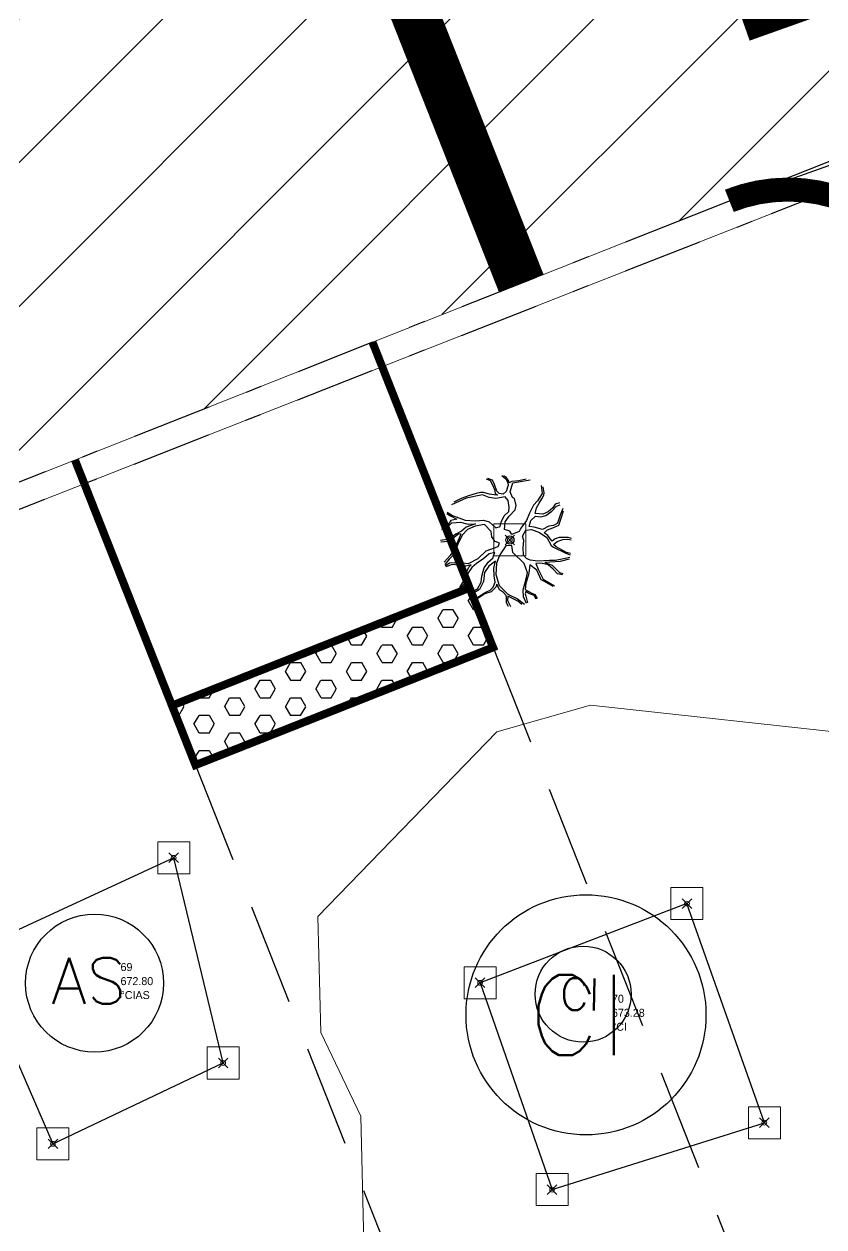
# Model space of a CAD drawing. Extents: x 350769 to 354978, y 6304672 to 6307963.
# Drawn here: x 352310.75 to 352315.75, y 6305332.91 to 6305340.43 of the extents above; entities that cross this region are included whole.
import ezdxf

# ---------------------------------------------------------------- set-up
doc = ezdxf.new("R2010")
doc.units = 0
doc.header["$PDMODE"] = 35
doc.header["$PDSIZE"] = 0.03
for name, pattern in [('CONTINUOS', [0]), ('DASHED', [19.05, 12.7, -6.35]), ('HIDDEN', [9.525, 6.35, -3.175]), ('JPG_DASHDOT', [1, 0.5, -0.25, 0, -0.25])]:
    doc.linetypes.add(name, pattern=pattern)
doc.layers.get('0').update_dxf_attribs({"linetype": 'CONTINUOUS'})
doc.layers.get('Defpoints').update_dxf_attribs({"linetype": 'CONTINUOUS'})
for name, color, linetype in [('00_Demarcacion Existente', 252, 'CONTINUOUS'), ('01_Dem Ext_Solera tipo A', 5, 'CONTINUOUS'), ('02_Geo ext_Acotamiento', 7, 'CONTINUOUS'), ('03_Pav ext_HCV', 34, 'CONTINUOUS'), ('03_Pav proy_Baldosa Podotactil', 4, 'CONTINUOUS'), ('03_Pav proy_Solera Tipo A', 1, 'CONTINUOUS'), ('03_S2_Pav ext_Borde vereda', 7, 'CONTINUOUS'), ('03_S2_Pav ext_Solera Tipo C', 16, 'CONTINUOS'), ('1-PAVIMENTO', 161, 'CONTINUOUS'), ('1-RADIER', 251, 'CONTINUOUS'), ('1-SOLERA', 212, 'CONTINUOUS'), ('2-ACHURADO PAVIMENTO HORMIGON 3', 8, 'CONTINUOUS'), ('C-TINN', 5, 'CONTINUOUS'), ('C-TOPO-MINR', 8, 'CONTINUOUS'), ('LE_proyección abajo', 4, 'HIDDEN'), ('TOP-URB-SOLERAS -PAV', 2, 'JPG_DASHDOT'), ('V-NODE-TEXT', 1, 'CONTINUOUS'), ('Z-ARBOL1', 253, 'CONTINUOUS'), ('Z-CI', 253, 'CONTINUOUS'), ('Z-CIAS', 253, 'CONTINUOUS')]:
    doc.layers.add(name, color=color, linetype=linetype)
doc.layers.add('0_ASD_TOPOGRAFIA_ELEMENTOS', color=9, linetype='CONTINUOS', lineweight=5, true_color=0xbdbdbd)
doc.styles.add('ROMANS', font='romans.shx', dxfattribs={"width": 0.65})
doc.linetypes.add('SOLERA_A_DEMOLER', pattern='A,2,-0.5,0,-0.5,2,["X",STANDARD,S=2,R=0,X=-2,Y=-1],1', length=6)
doc.dimstyles.new('Principal', dxfattribs={"dimscale": 0, "dimtxt": 2, "dimasz": 2, "dimexe": 1, "dimexo": 1, "dimtad": 1, "dimrnd": 0.05, "dimzin": 1, "dimtxsty": 'ROMANS', "dimcen": 2.5, "dimclrt": 2, "dimaunit": 2, "dimadec": 0, "dimazin": 0, "dimtfac": 1, "dimtmove": 0, "dimatfit": 3, "dimfxl": 1, "dimfxlon": 1, "dimarcsym": 0})

# ---------------------------------------------------------------- blocks, each defined once
blk = doc.blocks.new('CI')
at = {"layer": 'Z-CI'}
blk.add_circle((0, 0), 1.2, dxfattribs=at)
at = {"layer": 'Z-CI', "style": 'ROMANS'}
blk.add_text('CI', height=0.8, rotation=360, dxfattribs=at).set_placement((-0.579, -0.402))
blk = doc.blocks.new('CIAS')
at = {"layer": 'Z-CIAS'}
blk.add_circle((0, 0), 1.2, dxfattribs=at)
at = {"layer": 'Z-CIAS', "style": 'ROMANS'}
blk.add_text('AS', height=0.8, rotation=360, dxfattribs=at).set_placement((-0.752, -0.359))
blk = doc.blocks.new('*U597', base_point=(352311.189, 6305334.437))
at = {"layer": 'Z-CIAS', "linetype": 'ByBlock', "lineweight": -2, "xscale": 0.359079599400875, "yscale": 0.359079599400875, "zscale": 0.359079599400875}
blk.add_blockref('CIAS', (352311.189, 6305334.437), dxfattribs=at)
at = {"layer": 'V-NODE-TEXT', "linetype": 'ByBlock', "char_height": 0.05}
for s, insert, attachment_point in [('69', (352311.3515, 6305334.537), 4), ('672.80', (352311.3515, 6305334.4745), 1), ('°CIAS', (352311.3515, 6305334.362), 4)]:
    blk.add_mtext(s, dxfattribs=dict(at, insert=insert, attachment_point=attachment_point))
blk = doc.blocks.new('*U601', base_point=(352314.261, 6305334.239))
at = {"layer": 'Z-CI', "linetype": 'ByBlock', "lineweight": -2, "xscale": 0.625, "yscale": 0.625, "zscale": 0.625}
blk.add_blockref('CI', (352314.261, 6305334.239), dxfattribs=at)
at = {"layer": 'V-NODE-TEXT', "linetype": 'ByBlock', "char_height": 0.05}
for s, insert, attachment_point in [('70', (352314.4235, 6305334.339), 4), ('673.28', (352314.4235, 6305334.2765), 1), ('°CI', (352314.4235, 6305334.164), 4)]:
    blk.add_mtext(s, dxfattribs=dict(at, insert=insert, attachment_point=attachment_point))
blk = doc.blocks.new('ARBOL1')
at = {"layer": 'Z-ARBOL1', "color": 9, "linetype": 'Continuous', "true_color": 0xbdbdbd}
for p, q in [((-0.596, 1.529), (-0.495, 1.484)), ((-0.437, 1.498), (-0.547, 1.538)), ((-0.203, 1.614), (-0.102, 1.53)), ((-0.088, 1.566), (-0.15, 1.604)), ((-0.102, 1.53), (-0.052, 1.431)), ((-0.024, 1.471), (-0.088, 1.566)), ((0.405, 1.523), (0.224, 1.475)), ((-0.495, 1.484), (-0.432, 1.382)), ((-0.384, 1.385), (-0.437, 1.498)), ((-0.432, 1.382), (-0.387, 1.258)), ((-0.387, 1.258), (-0.363, 1.17)), ((-0.326, 1.221), (-0.384, 1.385)), ((-0.268, 1.165), (-0.326, 1.221)), ((-0.088, 1.208), (-0.168, 1.146)), ((-0.044, 1.366), (-0.088, 1.208)), ((-0.052, 1.431), (-0.044, 1.366)), ((-0.013, 1.424), (-0.024, 1.471)), ((0.05, 1.463), (-0.013, 1.424)), ((0.007, 1.202), (0.071, 1.427)), ((0.224, 1.475), (0.05, 1.463)), ((0.071, 1.427), (0.219, 1.45)), ((0.219, 1.45), (0.512, 1.499)), ((0.786, 1.359), (0.81, 1.164)), ((0.861, 1.18), (0.834, 1.326)), ((-1.093, 1.047), (-1.461, 0.882)), ((-1.22, 1.033), (-1.401, 0.945)), ((-1.035, 1.1), (-1.22, 1.033)), ((-0.686, 1.129), (-1.093, 1.047)), ((-0.845, 1.16), (-1.035, 1.1)), ((-0.73, 1.189), (-0.845, 1.16)), ((-0.655, 1.187), (-0.73, 1.189)), ((-0.521, 1.059), (-0.686, 1.129)), ((-0.505, 1.146), (-0.655, 1.187)), ((-0.347, 1.039), (-0.521, 1.059)), ((-0.391, 1.131), (-0.505, 1.146)), ((-0.31, 1.122), (-0.391, 1.131)), ((-0.363, 1.17), (-0.31, 1.122)), ((-0.113, 1.078), (-0.347, 1.039)), ((-0.168, 1.146), (-0.268, 1.165)), ((-0.041, 0.987), (-0.113, 1.078)), ((-0.017, 0.822), (-0.041, 0.987)), ((0.063, 1.063), (0.007, 1.202)), ((0.119, 1.034), (0.063, 1.063)), ((0.155, 0.86), (0.119, 1.034)), ((0.691, 0.976), (0.589, 0.873)), ((0.665, 0.801), (0.735, 0.916)), ((0.81, 1.164), (0.691, 0.976)), ((0.735, 0.916), (0.797, 1.026)), ((0.797, 1.026), (0.849, 1.118)), ((0.849, 1.118), (0.861, 1.18)), ((1.238, 0.929), (1.136, 0.897)), ((-1.572, 0.658), (-1.487, 0.603)), ((-1.568, 0.694), (-1.437, 0.613)), ((-1.487, 0.603), (-1.324, 0.521)), ((-1.437, 0.613), (-1.116, 0.494)), ((-0.22, 0.445), (-0.142, 0.603)), ((-0.142, 0.603), (-0.025, 0.709)), ((-0.025, 0.709), (-0.017, 0.822)), ((-0.02, 0.592), (0.134, 0.755)), ((0.134, 0.755), (0.155, 0.86)), ((0.489, 0.668), (0.413, 0.49)), ((0.589, 0.873), (0.489, 0.668)), ((0.631, 0.66), (0.665, 0.801)), ((0.827, 0.642), (0.631, 0.66)), ((0.773, 0.576), (0.896, 0.61)), ((0.956, 0.707), (0.827, 0.642)), ((0.896, 0.61), (1.047, 0.716)), ((1.071, 0.807), (0.956, 0.707)), ((1.047, 0.716), (1.168, 0.846)), ((1.136, 0.897), (1.071, 0.807)), ((1.168, 0.846), (1.257, 0.88)), ((1.261, 0.617), (1.206, 0.474)), ((1.321, 0.785), (1.261, 0.617)), ((1.283, 0.549), (1.344, 0.729)), ((-1.667, 0.304), (-1.694, 0.309)), ((-1.543, 0.383), (-1.667, 0.304)), ((-1.63, 0.284), (-1.527, 0.355)), ((-1.475, 0.486), (-1.543, 0.383)), ((-1.527, 0.355), (-1.451, 0.43)), ((-1.324, 0.521), (-1.475, 0.486)), ((-1.451, 0.43), (-1.235, 0.446)), ((-1.235, 0.446), (-1.046, 0.397)), ((-1.094, 0.323), (-1.209, 0.223)), ((-1.116, 0.494), (-0.859, 0.477)), ((-0.859, 0.406), (-1.094, 0.323)), ((-0.87, 0.345), (-1.057, 0.265)), ((-1.046, 0.397), (-0.859, 0.406)), ((-0.635, 0.389), (-0.87, 0.345)), ((-0.859, 0.477), (-0.656, 0.496)), ((-0.656, 0.496), (-0.52, 0.457)), ((-0.47, 0.211), (-0.635, 0.389)), ((-0.52, 0.457), (-0.426, 0.369)), ((-0.426, 0.369), (-0.35, 0.303)), ((-0.35, 0.303), (-0.241, 0.333)), ((-0.241, 0.333), (-0.22, 0.445)), ((-0.131, 0.261), (-0.115, 0.457)), ((-0.115, 0.457), (-0.02, 0.592)), ((0.413, 0.49), (0.279, 0.292)), ((0.48, 0.337), (0.522, 0.483)), ((0.607, 0.319), (0.48, 0.337)), ((0.522, 0.483), (0.639, 0.595)), ((0.817, 0.266), (0.607, 0.319)), ((0.639, 0.595), (0.773, 0.576)), ((0.976, 0.345), (0.817, 0.266)), ((0.938, 0.256), (1.072, 0.307)), ((1.089, 0.362), (0.976, 0.345)), ((1.072, 0.307), (1.228, 0.373)), ((1.181, 0.414), (1.089, 0.362)), ((1.206, 0.474), (1.181, 0.414)), ((1.228, 0.373), (1.283, 0.549)), ((-1.529, 0.022), (-1.734, -0.01)), ((-1.709, 0.267), (-1.63, 0.284)), ((-1.354, 0.149), (-1.529, 0.022)), ((-1.496, -0.023), (-1.414, 0.051)), ((-1.414, 0.051), (-1.276, 0.159)), ((-1.263, 0.048), (-1.394, -0.241)), ((-1.209, 0.223), (-1.354, 0.149)), ((-1.195, 0.118), (-1.299, -0.105)), ((-1.276, 0.159), (-1.229, 0.157)), ((-1.229, 0.157), (-1.263, 0.048)), ((-1.057, 0.265), (-1.195, 0.118)), ((-0.454, 0.079), (-0.47, 0.211)), ((-0.416, 0.027), (-0.454, 0.079)), ((-0.366, -0.034), (-0.416, 0.027)), ((-0.001, 0.224), (-0.131, 0.261)), ((0.051, 0.137), (-0.001, 0.224)), ((0.23, 0.212), (0.051, 0.137)), ((0.279, 0.292), (0.23, 0.212)), ((0.318, 0.099), (0.402, 0.249)), ((0.351, -0.016), (0.318, 0.099)), ((0.402, 0.249), (0.541, 0.261)), ((0.541, 0.261), (0.739, 0.185)), ((0.739, 0.185), (0.928, 0.059)), ((0.856, 0.182), (0.938, 0.256)), ((0.946, 0.114), (0.856, 0.182)), ((0.928, 0.059), (1.034, -0.141)), ((1.016, 0.017), (0.946, 0.114)), ((1.056, -0.029), (1.016, 0.017)), ((1.135, 0.026), (1.056, -0.029)), ((1.23, 0.059), (1.135, 0.026)), ((1.185, -0.035), (1.325, 0.015)), ((1.341, 0.064), (1.23, 0.059)), ((1.325, 0.015), (1.449, 0.018)), ((1.457, 0.061), (1.341, 0.064)), ((1.449, 0.018), (1.535, 0.001)), ((1.542, 0.038), (1.457, 0.061)), ((-1.728, -0.049), (-1.545, -0.026)), ((-1.545, -0.026), (-1.496, -0.023)), ((-1.394, -0.241), (-1.491, -0.389)), ((-1.299, -0.105), (-1.405, -0.373)), ((-0.79, -0.459), (-0.59, -0.273)), ((-0.59, -0.273), (-0.294, -0.162)), ((-0.258, -0.08), (-0.366, -0.034)), ((-0.294, -0.162), (-0.258, -0.08)), ((-0.1, -0.148), (-0.253, -0.375)), ((0.047, -0.138), (-0.1, -0.148)), ((0.075, -0.31), (0.047, -0.138)), ((0.337, -0.2), (0.351, -0.016)), ((0.343, -0.38), (0.337, -0.2)), ((1.034, -0.141), (1.088, -0.183)), ((1.088, -0.112), (1.185, -0.035)), ((1.159, -0.171), (1.088, -0.112)), ((1.088, -0.183), (1.403, -0.332)), ((1.321, -0.259), (1.159, -0.171)), ((1.414, -0.309), (1.321, -0.259)), ((-1.491, -0.389), (-1.646, -0.558)), ((-1.515, -0.48), (-1.628, -0.61)), ((-1.613, -0.648), (-1.505, -0.572)), ((-1.405, -0.373), (-1.515, -0.48)), ((-1.505, -0.572), (-1.27, -0.566)), ((-1.27, -0.566), (-1.034, -0.585)), ((-1.034, -0.585), (-0.79, -0.459)), ((-0.835, -0.585), (-0.95, -0.684)), ((-0.653, -0.459), (-0.835, -0.585)), ((-0.521, -0.343), (-0.653, -0.459)), ((-0.644, -0.698), (-0.532, -0.546)), ((-0.532, -0.546), (-0.425, -0.451)), ((-0.357, -0.528), (-0.526, -0.656)), ((-0.378, -0.313), (-0.521, -0.343)), ((-0.425, -0.451), (-0.403, -0.372)), ((-0.403, -0.372), (-0.378, -0.313)), ((-0.397, -0.7), (-0.357, -0.528)), ((-0.333, -0.578), (-0.353, -0.862)), ((-0.253, -0.375), (-0.333, -0.578)), ((0.359, -0.588), (0.075, -0.31)), ((0.417, -0.465), (0.343, -0.38)), ((0.444, -0.822), (0.359, -0.588)), ((0.506, -0.501), (0.417, -0.465)), ((0.699, -0.531), (0.506, -0.501)), ((0.779, -0.579), (0.654, -0.587)), ((0.654, -0.587), (0.71, -0.726)), ((0.99, -0.516), (0.699, -0.531)), ((0.957, -0.619), (0.779, -0.579)), ((1.261, -0.536), (0.879, -0.559)), ((0.879, -0.559), (1.057, -0.632)), ((1.135, -0.512), (0.99, -0.516)), ((1.263, -0.491), (1.135, -0.512)), ((1.485, -0.476), (1.261, -0.536)), ((1.497, -0.434), (1.263, -0.491)), ((1.403, -0.332), (1.511, -0.373)), ((1.519, -0.335), (1.414, -0.309)), ((-1.466, -0.618), (-1.593, -0.671)), ((-1.389, -0.613), (-1.466, -0.618)), ((-1.225, -0.651), (-1.389, -0.613)), ((-1.102, -0.655), (-1.225, -0.651)), ((-1.152, -1.024), (-1.097, -0.842)), ((-1.062, -0.842), (-1.135, -1.078)), ((-0.966, -0.624), (-1.102, -0.655)), ((-1.097, -0.842), (-1.025, -0.683)), ((-0.95, -0.684), (-1.062, -0.842)), ((-1.025, -0.683), (-0.966, -0.624)), ((-0.697, -0.906), (-0.644, -0.698)), ((-0.632, -0.815), (-0.66, -1.034)), ((-0.526, -0.656), (-0.632, -0.815)), ((-0.393, -0.893), (-0.397, -0.7)), ((-0.369, -1.058), (-0.393, -0.893)), ((-0.353, -0.862), (-0.268, -1.141)), ((0.396, -1.005), (0.444, -0.822)), ((0.463, -0.871), (0.403, -1.077)), ((0.483, -0.766), (0.463, -0.871)), ((0.503, -0.622), (0.483, -0.766)), ((0.676, -0.758), (0.503, -0.622)), ((0.782, -0.996), (0.676, -0.758)), ((0.71, -0.726), (0.833, -0.98)), ((1.081, -0.726), (0.957, -0.619)), ((1.057, -0.632), (1.242, -0.814)), ((1.189, -0.843), (1.081, -0.726)), ((1.313, -0.873), (1.189, -0.843)), ((1.242, -0.814), (1.327, -0.837)), ((-1.251, -1.184), (-1.152, -1.024)), ((-1.135, -1.078), (-1.235, -1.206)), ((-0.805, -1.218), (-0.719, -1.055)), ((-0.66, -1.034), (-0.761, -1.239)), ((-0.719, -1.055), (-0.697, -0.906)), ((-0.496, -1.258), (-0.419, -1.176)), ((-0.351, -1.177), (-0.469, -1.295)), ((-0.419, -1.176), (-0.369, -1.058)), ((-0.323, -1.105), (-0.351, -1.177)), ((-0.261, -1.245), (-0.323, -1.105)), ((-0.268, -1.141), (-0.047, -1.35)), ((0.337, -1.244), (0.396, -1.005)), ((0.403, -1.077), (0.385, -1.24)), ((0.863, -1.037), (0.782, -0.996)), ((0.833, -0.98), (1.118, -1.143)), ((1.08, -1.161), (0.863, -1.037)), ((-1.032, -1.367), (-0.919, -1.279)), ((-0.761, -1.239), (-1.009, -1.391)), ((-0.919, -1.279), (-0.805, -1.218)), ((-0.86, -1.47), (-0.749, -1.395)), ((-0.624, -1.349), (-0.842, -1.486)), ((-0.749, -1.395), (-0.601, -1.302)), ((-0.469, -1.295), (-0.624, -1.349)), ((-0.601, -1.302), (-0.496, -1.258)), ((-0.158, -1.316), (-0.261, -1.245)), ((-0.089, -1.387), (-0.158, -1.316)), ((-0.083, -1.426), (-0.089, -1.387)), ((-0.082, -1.567), (-0.083, -1.426)), ((-0.05, -1.4), (-0.058, -1.514)), ((0.199, -1.531), (-0.05, -1.4)), ((-0.047, -1.35), (0.19, -1.472)), ((0.19, -1.472), (0.368, -1.603)), ((0.338, -1.417), (0.337, -1.244)), ((0.416, -1.588), (0.338, -1.417)), ((0.385, -1.24), (0.535, -1.32)), ((0.404, -1.289), (0.385, -1.349)), ((0.385, -1.349), (0.402, -1.404)), ((0.402, -1.404), (0.439, -1.571)), ((0.476, -1.341), (0.404, -1.289)), ((0.605, -1.385), (0.476, -1.341)), ((0.535, -1.32), (0.629, -1.364)), ((0.662, -1.479), (0.605, -1.385)), ((0.629, -1.364), (0.686, -1.464)), ((-0.031, -1.66), (-0.082, -1.567)), ((-0.058, -1.514), (0.016, -1.663)), ((0.301, -1.608), (0.199, -1.531))]:
    blk.add_line(p, q, dxfattribs=at)
at = {"layer": 'Z-ARBOL1', "color": 9, "true_color": 0xbdbdbd}
blk.add_circle((0, 0), 0.104, dxfattribs=at)
blk = doc.blocks.new('*D1090')
at = {"layer": '02_Geo ext_Acotamiento', "color": 0, "lineweight": -2}
for p, q in [((352316.036, 6305346.0031), (352316.7714, 6305344.1432)), ((352306.0256, 6305340.9696), (352314.5438, 6305344.3377)), ((352303.798, 6305341.1641), (352304.5334, 6305339.3042))]:
    blk.add_line(p, q, dxfattribs=at)
at = {"layer": '02_Geo ext_Acotamiento', "color": 0}
for points in [[(352314.4212, 6305344.6477), (352314.6663, 6305344.0277), (352316.4037, 6305345.0731)], [(352305.9031, 6305341.2796), (352306.1482, 6305340.6596), (352304.1657, 6305340.2342)]]:
    blk.add_solid(points, dxfattribs=at)
at = {"layer": 'Defpoints', "color": 0}
for p in [(352315.6228, 6305347.0479), (352316.4037, 6305345.0731), (352303.3849, 6305342.2089)]:
    blk.add_point(p, dxfattribs=at)
at = {"layer": '02_Geo ext_Acotamiento', "color": 2, "insert": (352309.6171, 6305344.3419), "char_height": 2, "attachment_point": 5, "rotation": 21.5742, "style": 'ROMANS'}
blk.add_mtext('13,15', dxfattribs=at)
blk = doc.blocks.new('A$C66036E5C')
at = {"layer": 'LE_proyección abajo', "color": 210, "linetype": 'DASHED', "ltscale": 20}
blk.add_arc((88.3102, 32.2046), 31.9084, 130.23191, 77.10733, dxfattribs=at)
blk = doc.blocks.new('*U4855', base_point=(352311.189, 6305334.437))
at = {"layer": 'Z-CIAS', "linetype": 'ByBlock', "lineweight": -2, "xscale": 0.359079599400875, "yscale": 0.359079599400875, "zscale": 0.359079599400875}
blk.add_blockref('CIAS', (352311.189, 6305334.437), dxfattribs=at)
at = {"layer": 'V-NODE-TEXT', "linetype": 'ByBlock', "char_height": 0.05}
for s, insert, attachment_point in [('69', (352311.3515, 6305334.537), 4), ('672.80', (352311.3515, 6305334.4745), 1), ('°CIAS', (352311.3515, 6305334.362), 4)]:
    blk.add_mtext(s, dxfattribs=dict(at, insert=insert, attachment_point=attachment_point))
blk = doc.blocks.new('*U4862', base_point=(352314.261, 6305334.239))
at = {"layer": 'Z-CI', "linetype": 'ByBlock', "lineweight": -2, "xscale": 0.625, "yscale": 0.625, "zscale": 0.625}
blk.add_blockref('CI', (352314.261, 6305334.239), dxfattribs=at)
at = {"layer": 'V-NODE-TEXT', "linetype": 'ByBlock', "char_height": 0.05}
for s, insert, attachment_point in [('70', (352314.4235, 6305334.339), 4), ('673.28', (352314.4235, 6305334.2765), 1), ('°CI', (352314.4235, 6305334.164), 4)]:
    blk.add_mtext(s, dxfattribs=dict(at, insert=insert, attachment_point=attachment_point))
blk = doc.blocks.new('TOPOGRAFIA')
at = {"layer": '1-PAVIMENTO', "color": 9, "lineweight": 0, "true_color": 0xbdbdbd}
blk.add_lwpolyline([(390309.395, 6302337.044), (390316.578, 6302339.886)], dxfattribs=at)
at = {"layer": '1-RADIER', "color": 9, "lineweight": 0, "true_color": 0xbdbdbd, "flags": 128}
for points in [[(390310.408, 6302334.63), (390310.929, 6302333.433), (390311.993, 6302333.938), (390311.684, 6302335.22), (390310.408, 6302334.63)], [(390313.599, 6302334.439), (390314.049, 6302333.147), (390315.376, 6302333.565), (390314.892, 6302334.934), (390313.599, 6302334.439)]]:
    blk.add_lwpolyline(points, dxfattribs=at)
at = {"layer": '1-SOLERA', "color": 9, "lineweight": 0, "true_color": 0xbdbdbd, "flags": 128}
blk.add_lwpolyline([(390303.769, 6302334.648), (390309.496, 6302336.917), (390316.599, 6302339.707, -0.147864), (390318.009, 6302339.821, -1.424006)], format="xyb", dxfattribs=at)
at = {"layer": 'C-TINN', "color": 9, "linetype": 'Continuous', "lineweight": 0, "true_color": 0xbdbdbd}
for points, elevation in [([(390313.685, 6302337.105), (390313.685, 6302337.305), (390313.885, 6302337.305), (390313.885, 6302337.105), (390313.685, 6302337.105)], 672.814), ([(390311.584, 6302335.12), (390311.584, 6302335.32), (390311.784, 6302335.32), (390311.784, 6302335.12), (390311.584, 6302335.12)], 672.784), ([(390314.792, 6302334.834), (390314.792, 6302335.034), (390314.992, 6302335.034), (390314.992, 6302334.834), (390314.792, 6302334.834)], 673.223), ([(390313.499, 6302334.339), (390313.499, 6302334.539), (390313.699, 6302334.539), (390313.699, 6302334.339), (390313.499, 6302334.339)], 673.243), ([(390311.893, 6302333.838), (390311.893, 6302334.038), (390312.093, 6302334.038), (390312.093, 6302333.838), (390311.893, 6302333.838)], 672.851), ([(390315.276, 6302333.465), (390315.276, 6302333.665), (390315.476, 6302333.665), (390315.476, 6302333.465), (390315.276, 6302333.465)], 673.226), ([(390310.829, 6302333.333), (390310.829, 6302333.533), (390311.029, 6302333.533), (390311.029, 6302333.333), (390310.829, 6302333.333)], 672.783), ([(390313.949, 6302333.047), (390313.949, 6302333.247), (390314.149, 6302333.247), (390314.149, 6302333.047), (390313.949, 6302333.047)], 673.207)]:
    blk.add_lwpolyline(points, dxfattribs=dict(at, elevation=elevation))
for p in [(390313.785, 6302337.205, 672.814), (390311.684, 6302335.22, 672.784), (390314.892, 6302334.934, 673.223), (390313.599, 6302334.439, 673.243), (390311.993, 6302333.938, 672.851), (390315.376, 6302333.565, 673.226), (390310.929, 6302333.433, 672.783), (390314.049, 6302333.147, 673.207)]:
    blk.add_point(p, dxfattribs=at)
at = {"layer": 'C-TOPO-MINR', "color": 9, "linetype": 'Continuous', "lineweight": 0, "true_color": 0xbdbdbd, "elevation": 673}
for points in [[(390312.6034, 6302334.1284), (390312.8535, 6302333.6069), (390312.9248, 6302330.6208)], [(390318.7424, 6302331.5045), (390319.0764, 6302333.5799), (390318.6132, 6302337.4477), (390318.4692, 6302338.6665), (390318.0623, 6302339.6808), (390317.7867, 6302339.0374), (390318.2425, 6302338.4193), (390317.8711, 6302335.3129), (390317.6818, 6302334.5353), (390316.0032, 6302335.9856), (390314.2884, 6302336.1722), (390313.7044, 6302336.0058), (390312.5852, 6302334.8525), (390312.6034, 6302334.1284)]]:
    blk.add_lwpolyline(points, dxfattribs=at)
at = {"layer": 'Z-ARBOL1', "color": 9, "linetype": 'Continuous', "lineweight": 0, "true_color": 0xbdbdbd, "xscale": 0.25, "yscale": 0.25, "zscale": 0.25}
blk.add_blockref('ARBOL1', (390313.785, 6302337.205), dxfattribs=at)
at = {"layer": 'Z-CI', "color": 9, "lineweight": 0, "true_color": 0xbdbdbd}
blk.add_blockref('*U4862', (390314.261, 6302334.239), dxfattribs=at)
at = {"layer": 'Z-CI', "color": 9, "lineweight": 0, "true_color": 0xbdbdbd, "xscale": 0.25, "yscale": 0.25, "zscale": 0.25, "rotation": 359.0901018221344}
blk.add_blockref('CI', (390314.2431, 6302334.368), dxfattribs=at)
at = {"layer": 'Z-CIAS', "color": 9, "lineweight": 0, "true_color": 0xbdbdbd}
blk.add_blockref('*U4855', (390311.189, 6302334.437), dxfattribs=at)

msp = doc.modelspace()

# ---------------------------------------------------------------- hatches: boundary and pattern name
at = {"layer": '03_Pav ext_HCV'}
h = msp.add_hatch(dxfattribs=at)
h.set_pattern_fill('SWAMP', color=210, scale=0.025, style=0)
h.set_pattern_definition([(359.999999999, (0, 0), (0.317500000006, 0.5499261309), [0.079375, -0.555625]), (90, (0.0397, -4e-13), (-0.317499999994, 0.549926130908), [0.0396875, -1.06016476181]), (90, (0.0496, -5e-13), (-0.317499999994, 0.549926130908), [0.03175, -1.06810226181]), (90, (0.02977, -3e-13), (-0.317499999994, 0.549926130908), [0.03175, -1.06810226181]), (59.999999999, (0.05953, -6e-13), (-0.317499999563, 0.549926131157), [0.0254, -0.6096]), (119.999999999, (0.01984, -2e-13), (-0.63499999957, 2.56e-10), [0.0254, -0.6096])])
h.paths.add_polyline_path([(352330.9692, 6305334.2265, -0.989186), (352327.4086, 6305343.6779), (352315.2235, 6305339.3474, -0.400887), (352316.4636, 6305338.7386), (352317.5823, 6305335.6919, -0.412352), (352314.0539, 6305328.0047)])
at = {"layer": '03_Pav proy_Baldosa Podotactil'}
h = msp.add_hatch(dxfattribs=at)
h.set_pattern_fill('HEX', color=210, scale=0.02)
h.set_pattern_definition([(0, (0, 0), (0, 0.109985226308), [0.0635, -0.127]), (120, (0, 0), (-0.0952500000237, -0.054992613154), [0.0635, -0.127]), (60, (0.0635, 0), (-0.0952500000237, 0.054992613154), [0.0635, -0.127])])
h.paths.add_polyline_path([(352313.68, 6305336.5339), (352313.533, 6305336.9059), (352311.673, 6305336.1708), (352311.82, 6305335.7988)])
at = {"layer": '2-ACHURADO PAVIMENTO HORMIGON 3'}
h = msp.add_hatch(dxfattribs=at)
h.set_pattern_fill('ANSI31', color=256, scale=0.2)
h.set_pattern_definition([(45, (0, 0), (-0.449012806053, 0.449012806053), [])])
edge = h.paths.add_edge_path()
edge.add_line((352341.0348, 6305348.1793), (352347.0716, 6305350.1967))
edge.add_line((352347.0716, 6305350.1967), (352352.0019, 6305351.9356))
edge.add_line((352352.0019, 6305351.9356), (352360.5127, 6305355.1919))
edge.add_line((352360.5127, 6305355.1919), (352362.0477, 6305355.7931))
edge.add_arc((352331.3532, 6305347.0754), 31.9084, 15.85538, 28.5596)
edge.add_line((352359.379, 6305362.3299), (352358.5919, 6305362.0212))
edge.add_line((352358.5919, 6305362.0212), (352346.5306, 6305357.5022))
edge.add_line((352346.5306, 6305357.5022), (352337.514, 6305354.407))
edge.add_line((352337.514, 6305354.407), (352329.5636, 6305351.852))
edge.add_line((352329.5636, 6305351.852), (352329.4772, 6305351.8215))
edge.add_line((352329.4772, 6305351.8215), (352329.9523, 6305350.4304))
edge.add_line((352329.9523, 6305350.4304), (352327.1134, 6305349.4607))
edge.add_line((352327.1134, 6305349.4607), (352326.6485, 6305350.8217))
edge.add_line((352326.6485, 6305350.8217), (352312.7509, 6305345.9074))
edge.add_arc((211152.5794, 6660793.6905), 382451.7231, 291.658738429, 291.659677842, ccw=False)
edge.add_line((352306.923, 6305343.593), (352300.0479, 6305340.901))
edge.add_arc((352331.3532, 6305347.0754), 31.9084, 191.15723, 191.91256)
edge.add_arc((352331.3532, 6305347.0754), 31.9084, 191.91256, 203.81744)
edge.add_line((352302.1623, 6305334.19), (352309.395, 6305337.044))
edge.add_line((352309.395, 6305337.044), (352316.578, 6305339.886))
edge.add_arc((352317.5365, 6305337.4635), 2.6052, 97.71434, 111.58655, ccw=False)
edge.add_line((352317.1868, 6305340.0451), (352327.4086, 6305343.6779))
edge.add_line((352327.4086, 6305343.6779), (352335.441, 6305346.276))
edge.add_line((352335.441, 6305346.276), (352341.0348, 6305348.1793))
edge = h.paths.add_edge_path()
edge.add_arc((352331.3532, 6305347.0754), 31.9084, 336.67433, 358.2614)
edge.add_line((352363.2469, 6305346.1073), (352363.0887, 6305346.0448))
edge.add_line((352363.0887, 6305346.0448), (352337.01, 6305336.469))
edge.add_line((352337.01, 6305336.469), (352330.9692, 6305334.2265))
edge.add_line((352330.9692, 6305334.2265), (352314.0539, 6305328.0047))
edge.add_line((352314.0539, 6305328.0047), (352311.667, 6305327.111))
edge.add_line((352311.667, 6305327.111), (352307.7332, 6305325.6222))
edge.add_arc((352331.3532, 6305347.0754), 31.9084, 222.2476, 246.48001)
edge.add_line((352318.6196, 6305317.8179), (352334.9092, 6305324.2576))
edge.add_line((352334.9092, 6305324.2576), (352360.6537, 6305334.441))

# ---------------------------------------------------------------- linework, layer by layer
at = {"layer": '00_Demarcacion Existente', "color": 40, "const_width": 0.2, "flags": 128}
msp.add_lwpolyline([(352314.6116, 6305342.5339), (352315.3448, 6305340.4519), (352324.7495, 6305343.7988), (352324.0275, 6305345.8495)], close=True, dxfattribs=at)
at = {"layer": '00_Demarcacion Existente', "color": 210, "const_width": 0.3, "flags": 128}
msp.add_lwpolyline([(352311.2819, 6305345.3223), (352313.8562, 6305338.8087)], dxfattribs=at)
at = {"layer": '01_Dem Ext_Solera tipo A', "linetype": 'SOLERA_A_DEMOLER', "ltscale": 0.25, "flags": 128}
msp.add_lwpolyline([(352314.8375, 6305339.1974), (352316.578, 6305339.886)], dxfattribs=at)
msp.add_lwpolyline([(352315.4205, 6305339.2441), (352316.599, 6305339.707, -0.147864), (352318.009, 6305339.821)], format="xyb", dxfattribs=at)
at = {"layer": '03_Pav ext_HCV', "color": 210}
msp.add_lwpolyline([(352315.157, 6305339.3238), (352327.691, 6305343.7783)], dxfattribs=at)
at = {"layer": '03_Pav proy_Baldosa Podotactil', "color": 210, "const_width": 0.05}
msp.add_lwpolyline([(352313.68, 6305336.5339), (352313.533, 6305336.9059), (352311.673, 6305336.1708), (352311.82, 6305335.7988)], close=True, dxfattribs=at)
at = {"layer": '03_Pav proy_Solera Tipo A', "color": 210, "linetype": 'CONTINUOS', "ltscale": 0.1}
msp.add_lwpolyline([(352315.157, 6305339.3238, 0.15, 0.15, -0.421511), (352316.4636, 6305338.7386, 0.15, 0.15, 0), (352317.5823, 6305335.692, 0.15, 0.15, -0.412355), (352314.0539, 6305328.0047, 0, 0, 0)], format="xyseb", dxfattribs=at)
at = {"layer": '03_S2_Pav ext_Borde vereda', "color": 210, "linetype": 'DASHED', "ltscale": 0.05}
for points in [[(352313.68, 6305336.5339), (352315.6609, 6305331.5216)], [(352311.82, 6305335.7988), (352313.8009, 6305330.7865)]]:
    msp.add_lwpolyline(points, dxfattribs=at)
at = {"layer": '03_S2_Pav ext_Solera Tipo C', "color": 210, "linetype": 'DASHED', "ltscale": 0.025, "const_width": 0.05}
for points in [[(352312.9262, 6305338.4411), (352313.533, 6305336.9059)], [(352311.0665, 6305337.7053), (352311.673, 6305336.1708)]]:
    msp.add_lwpolyline(points, dxfattribs=at)
at = {"layer": '1-RADIER', "flags": 128}
for points in [[(352310.408, 6305334.63), (352310.929, 6305333.433), (352311.993, 6305333.938), (352311.684, 6305335.22), (352310.408, 6305334.63)], [(352313.599, 6305334.439), (352314.049, 6305333.147), (352315.376, 6305333.565), (352314.892, 6305334.934), (352313.599, 6305334.439)]]:
    msp.add_lwpolyline(points, dxfattribs=at)
at = {"layer": 'TOP-URB-SOLERAS -PAV', "flags": 128}
msp.add_lwpolyline([(352302.2298, 6305334.0382), (352309.496, 6305336.917), (352315.4205, 6305339.2441)], dxfattribs=at)
at = {"layer": 'TOP-URB-SOLERAS -PAV'}
msp.add_lwpolyline([(352309.395, 6305337.044), (352314.8375, 6305339.1974)], dxfattribs=at)

# ---------------------------------------------------------------- block references
msp.add_blockref('A$C66036E5C', (352243.043, 6305314.8707))
at = {"layer": 'Z-ARBOL1', "linetype": 'Continuous', "xscale": 0.25, "yscale": 0.25, "zscale": 0.25}
msp.add_blockref('ARBOL1', (352313.785, 6305337.205), dxfattribs=at)
at = {"layer": 'Z-CI'}
msp.add_blockref('*U601', (352314.261, 6305334.239), dxfattribs=at)
at = {"layer": 'Z-CI', "xscale": 0.25, "yscale": 0.25, "zscale": 0.25, "rotation": 359.0901018221344}
msp.add_blockref('CI', (352314.2431, 6305334.368), dxfattribs=at)
at = {"layer": 'Z-CIAS'}
msp.add_blockref('*U597', (352311.189, 6305334.437), dxfattribs=at)

# ---------------------------------------------------------------- dimensions: what is measured, and where the dimension line sits
at = {"layer": '02_Geo ext_Acotamiento'}
dim = msp.add_aligned_dim(p1=(352303.3849, 6305342.2089), p2=(352315.6228, 6305347.0479), distance=-2.1235, dimstyle='Principal', override={"dimscale": 0, "dimtix": 0, "dimtofl": 1, "dimtmove": 1, "dimatfit": 3, "dimfxl": 1}, dxfattribs=at)
dim.commit()
dim.dimension.update_dxf_attribs({"geometry": '*D1090', "text_midpoint": (352309.6171, 6305344.3419)})

# ---------------------------------------------------------------- next in the draw order: block references
at = {"layer": '0_ASD_TOPOGRAFIA_ELEMENTOS', "color": 30, "true_color": 0xf26507}
msp.add_blockref('TOPOGRAFIA', (-38000, 3000), dxfattribs=at)

doc.saveas('drawing.dxf')
